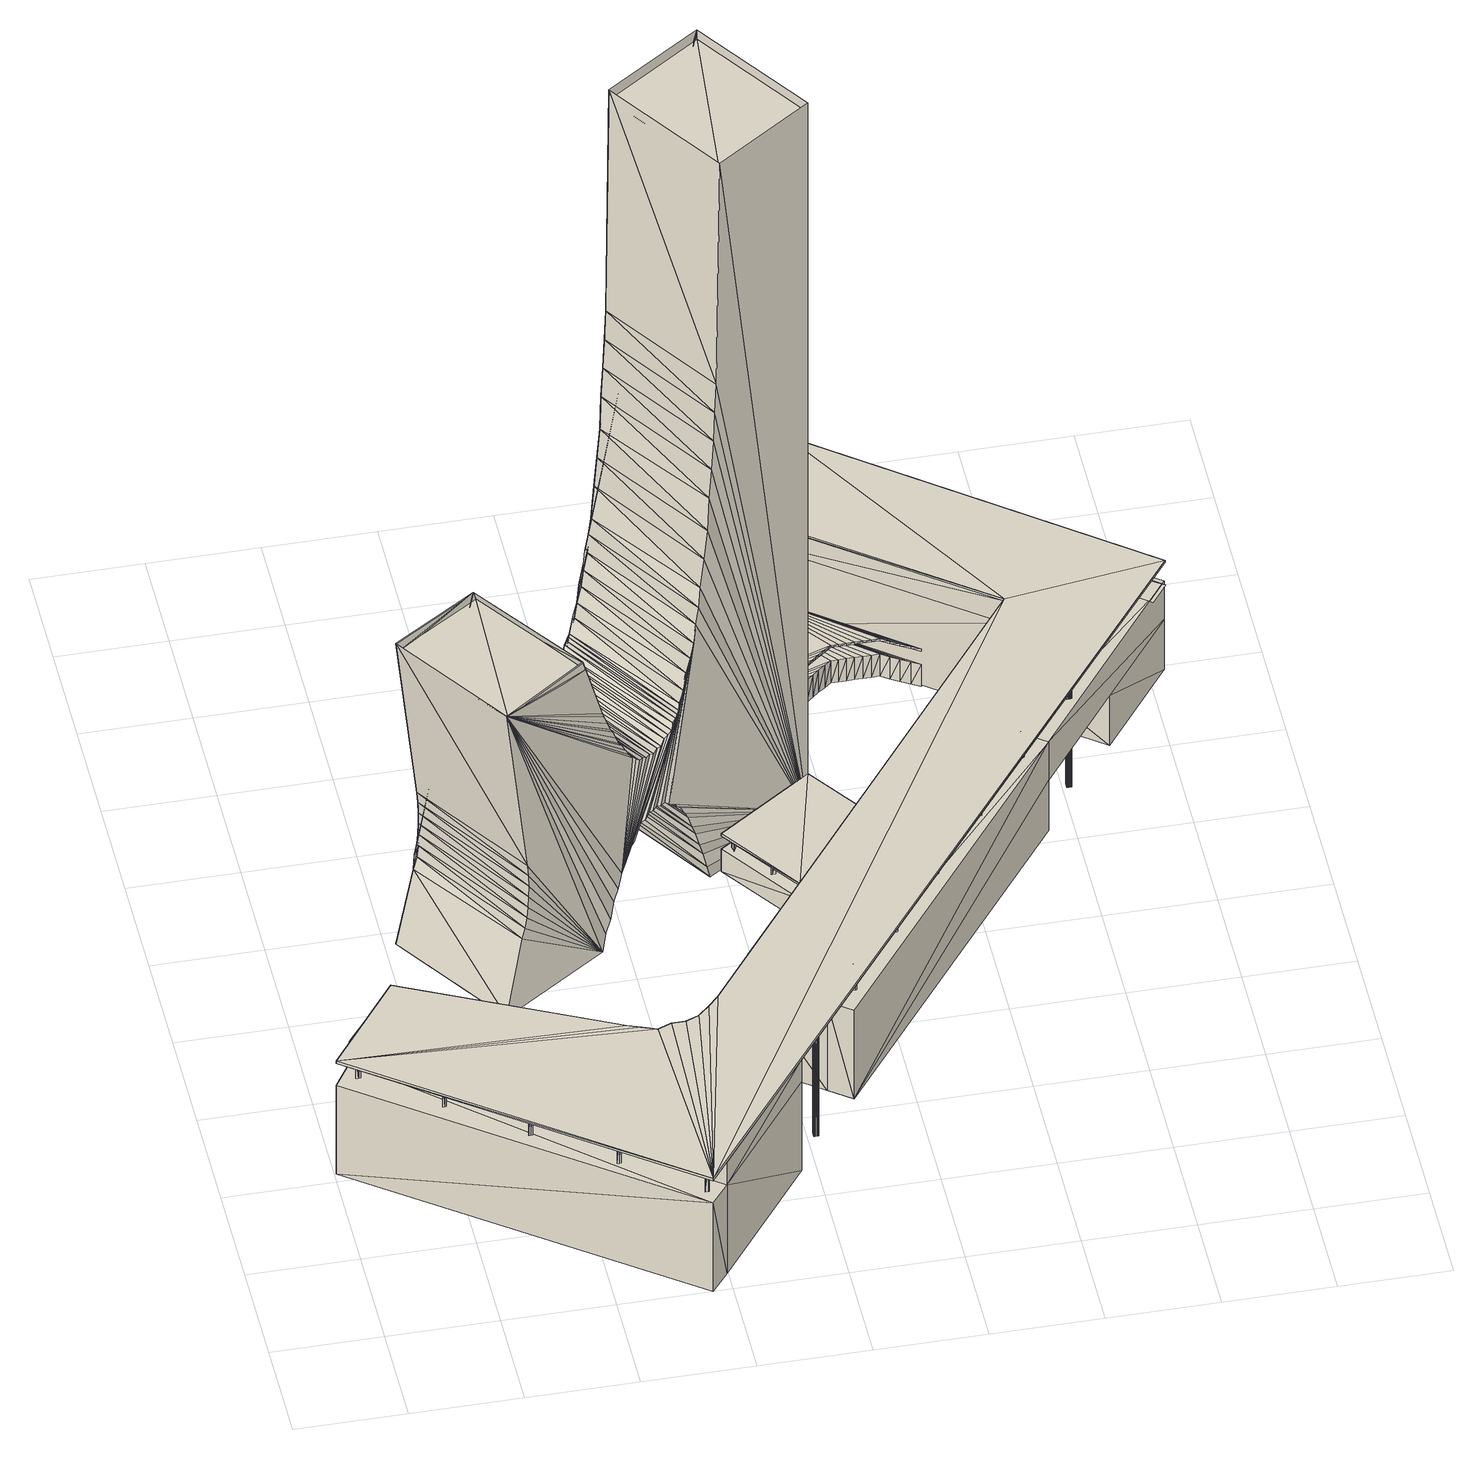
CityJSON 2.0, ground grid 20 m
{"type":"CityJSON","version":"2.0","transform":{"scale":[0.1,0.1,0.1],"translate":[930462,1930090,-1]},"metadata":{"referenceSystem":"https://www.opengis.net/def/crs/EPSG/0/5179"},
"CityObjects":{
"building1":{"type":"Building","geometry":[{"type":"MultiSurface","lod":"3","boundaries":[[[0,1,2]],[[3,2,1]],[[2,3,4]],[[5,4,3]],[[4,5,6]],[[7,6,5]],[[6,7,8]],[[9,8,7]],[[8,9,10]],[[11,10,9]],[[10,11,12]],[[13,12,11]],[[12,13,14]],[[15,14,13]],[[14,15,16]],[[17,16,15]],[[16,17,18]],[[19,18,17]],[[18,19,20]],[[21,20,19]],[[20,21,22]],[[23,22,21]],[[22,23,24]],[[25,24,23]],[[24,25,26]],[[27,26,25]],[[26,27,28]],[[29,28,27]],[[28,29,0]],[[1,0,29]],[[23,21,25]],[[21,19,25]],[[19,17,25]],[[25,17,27]],[[17,15,27]],[[15,13,27]],[[13,11,27]],[[11,9,27]],[[9,7,27]],[[7,5,27]],[[27,5,29]],[[29,5,1]],[[5,3,1]],[[2,4,0]],[[22,24,20]],[[20,24,18]],[[18,24,16]],[[24,26,16]],[[16,26,14]],[[14,26,12]],[[12,26,10]],[[10,26,8]],[[8,26,6]],[[6,26,4]],[[26,28,4]],[[4,28,0]],[[30,31,32]],[[33,32,31]],[[32,33,34]],[[35,34,33]],[[34,35,36]],[[37,36,35]],[[36,37,38]],[[39,38,37]],[[38,39,40]],[[41,40,39]],[[40,41,42]],[[43,42,41]],[[42,43,44]],[[45,44,43]],[[44,45,46]],[[47,46,45]],[[46,47,48]],[[49,48,47]],[[48,49,50]],[[51,50,49]],[[50,51,52]],[[53,52,51]],[[52,53,54]],[[55,54,53]],[[54,55,56]],[[57,56,55]],[[56,57,58]],[[59,58,57]],[[58,59,60]],[[61,60,59]],[[60,61,30]],[[31,30,61]],[[62,63,64]],[[65,64,63]],[[64,65,66]],[[67,66,65]],[[66,67,68]],[[69,68,67]],[[68,69,70]],[[71,70,69]],[[70,71,72]],[[73,72,71]],[[72,73,74]],[[75,74,73]],[[74,75,76]],[[77,76,75]],[[76,77,78]],[[79,78,77]],[[78,79,80]],[[81,80,79]],[[80,81,82]],[[83,82,81]],[[82,83,84]],[[85,84,83]],[[84,85,86]],[[87,86,85]],[[86,87,88]],[[89,88,87]],[[88,89,90]],[[91,90,89]],[[90,91,92]],[[93,92,91]],[[92,93,94]],[[95,94,93]],[[94,95,96]],[[97,96,95]],[[96,97,62]],[[63,62,97]],[[41,39,43]],[[39,37,43]],[[37,35,43]],[[35,33,43]],[[33,31,43]],[[31,61,43]],[[61,59,43]],[[59,57,43]],[[57,55,43]],[[55,53,43]],[[53,51,43]],[[51,49,43]],[[49,47,43]],[[43,47,45]],[[93,91,95]],[[91,89,95]],[[89,87,95]],[[87,85,95]],[[85,83,95]],[[83,81,95]],[[81,79,95]],[[95,79,97]],[[97,79,63]],[[63,79,65]],[[65,79,67]],[[79,77,67]],[[77,75,67]],[[75,73,67]],[[67,73,69]],[[73,71,69]],[[40,42,38]],[[38,42,36]],[[36,42,34]],[[34,42,32]],[[32,42,30]],[[30,42,60]],[[60,42,58]],[[58,42,56]],[[56,42,54]],[[54,42,52]],[[52,42,50]],[[50,42,48]],[[48,42,46]],[[42,44,46]],[[70,72,68]],[[92,94,90]],[[90,94,88]],[[88,94,86]],[[86,94,84]],[[84,94,82]],[[82,94,80]],[[80,94,78]],[[94,96,78]],[[96,62,78]],[[62,64,78]],[[64,66,78]],[[78,66,76]],[[76,66,74]],[[74,66,72]],[[72,66,68]],[[98,99,100]],[[101,100,99]],[[100,101,102]],[[103,102,101]],[[102,103,104]],[[105,104,103]],[[104,105,106]],[[107,106,105]],[[106,107,108]],[[109,108,107]],[[108,109,110]],[[111,110,109]],[[110,111,112]],[[113,112,111]],[[112,113,114]],[[115,114,113]],[[114,115,116]],[[117,116,115]],[[116,117,118]],[[119,118,117]],[[118,119,120]],[[121,120,119]],[[120,121,122]],[[123,122,121]],[[122,123,124]],[[125,124,123]],[[124,125,98]],[[99,98,125]],[[126,127,128]],[[129,128,127]],[[128,129,130]],[[131,130,129]],[[130,131,132]],[[133,132,131]],[[132,133,134]],[[135,134,133]],[[134,135,136]],[[137,136,135]],[[136,137,138]],[[139,138,137]],[[138,139,140]],[[141,140,139]],[[140,141,142]],[[143,142,141]],[[142,143,144]],[[145,144,143]],[[144,145,146]],[[147,146,145]],[[146,147,148]],[[149,148,147]],[[148,149,150]],[[151,150,149]],[[150,151,152]],[[153,152,151]],[[152,153,154]],[[155,154,153]],[[154,155,156]],[[157,156,155]],[[156,157,158]],[[159,158,157]],[[158,159,160]],[[161,160,159]],[[160,161,126]],[[127,126,161]],[[105,103,107]],[[103,101,107]],[[101,99,107]],[[99,125,107]],[[125,123,107]],[[123,121,107]],[[121,119,107]],[[119,117,107]],[[117,115,107]],[[115,113,107]],[[107,113,109]],[[109,113,111]],[[155,153,157]],[[153,151,157]],[[151,149,157]],[[149,147,157]],[[147,145,157]],[[145,143,157]],[[143,141,157]],[[157,141,159]],[[159,141,161]],[[161,141,127]],[[127,141,129]],[[141,139,129]],[[139,137,129]],[[129,137,131]],[[137,135,131]],[[131,135,133]],[[104,106,102]],[[102,106,100]],[[100,106,98]],[[98,106,124]],[[124,106,122]],[[122,106,120]],[[120,106,118]],[[118,106,116]],[[116,106,114]],[[114,106,112]],[[106,108,112]],[[108,110,112]],[[154,156,152]],[[152,156,150]],[[150,156,148]],[[148,156,146]],[[146,156,144]],[[144,156,142]],[[142,156,140]],[[156,158,140]],[[158,160,140]],[[160,126,140]],[[126,128,140]],[[140,128,138]],[[138,128,136]],[[128,130,136]],[[136,130,134]],[[134,130,132]],[[162,163,164]],[[165,164,163]],[[166,167,168]],[[169,168,167]],[[170,168,171]],[[169,171,168]],[[172,173,163]],[[165,163,173]],[[174,175,176]],[[177,178,175]],[[175,178,176]],[[179,175,180]],[[174,180,175]],[[181,182,183]],[[182,184,183]],[[184,185,183]],[[186,182,187]],[[181,187,182]],[[188,189,190]],[[191,190,189]],[[192,193,194]],[[195,194,193]],[[196,197,189]],[[191,189,197]],[[173,171,165]],[[164,165,171]],[[187,181,180]],[[183,180,181]],[[190,198,193]],[[195,193,198]],[[166,162,167]],[[164,167,162]],[[172,170,173]],[[171,173,170]],[[167,164,169]],[[171,169,164]],[[185,179,183]],[[180,183,179]],[[178,186,176]],[[187,176,186]],[[176,187,174]],[[180,174,187]],[[192,188,193]],[[190,193,188]],[[197,198,191]],[[190,191,198]],[[192,3,188]],[[199,188,3]],[[194,5,192]],[[3,192,5]],[[188,199,200]],[[201,200,199]],[[166,202,162]],[[203,162,202]],[[168,23,166]],[[202,166,23]],[[170,204,168]],[[23,168,204]],[[162,203,170]],[[204,170,203]],[[175,205,177]],[[206,177,205]],[[179,207,175]],[[205,175,207]],[[208,209,179]],[[207,179,209]],[[177,196,178]],[[210,178,196]],[[208,211,209]],[[212,209,211]],[[182,213,184]],[[214,184,213]],[[186,215,182]],[[213,182,215]],[[178,210,186]],[[215,186,210]],[[197,196,216]],[[217,216,196]],[[216,217,218]],[[214,218,217]],[[213,219,218]],[[220,218,219]],[[219,221,220]],[[195,220,221]],[[206,201,177]],[[200,177,201]],[[201,212,200]],[[211,200,212]],[[222,193,223]],[[224,223,193]],[[225,226,227]],[[228,227,226]],[[227,228,229]],[[230,229,228]],[[229,230,231]],[[232,231,230]],[[231,232,233]],[[234,233,232]],[[233,234,235]],[[236,235,234]],[[235,236,237]],[[238,237,236]],[[237,238,239]],[[240,239,238]],[[239,240,241]],[[242,241,240]],[[241,242,243]],[[244,243,242]],[[243,244,245]],[[246,245,244]],[[245,246,247]],[[248,247,246]],[[247,248,249]],[[250,249,248]],[[249,250,251]],[[252,251,250]],[[251,252,253]],[[254,253,252]],[[253,254,255]],[[256,255,254]],[[257,258,259]],[[260,259,258]],[[259,260,261]],[[262,261,260]],[[261,262,263]],[[264,263,262]],[[263,264,265]],[[266,265,264]],[[265,266,267]],[[268,267,266]],[[267,268,269]],[[270,269,268]],[[269,270,271]],[[272,271,270]],[[271,272,273]],[[274,273,272]],[[275,276,277]],[[278,277,276]],[[277,278,257]],[[258,257,278]],[[226,279,228]],[[228,279,230]],[[230,279,232]],[[232,279,234]],[[234,279,236]],[[224,193,279]],[[279,193,236]],[[236,193,238]],[[238,193,240]],[[240,193,242]],[[242,193,244]],[[244,193,246]],[[246,193,248]],[[248,193,250]],[[250,193,252]],[[252,193,254]],[[193,256,254]],[[258,278,260]],[[278,276,260]],[[260,276,262]],[[262,276,264]],[[264,276,266]],[[266,276,268]],[[268,276,270]],[[270,276,272]],[[276,274,272]],[[280,281,282]],[[283,282,281]],[[279,278,284]],[[285,284,278]],[[285,278,286]],[[286,278,287]],[[287,278,288]],[[288,278,289]],[[289,278,290]],[[290,278,291]],[[291,278,292]],[[292,278,293]],[[293,278,294]],[[294,278,295]],[[295,278,296]],[[297,298,278]],[[298,299,278]],[[299,300,278]],[[300,301,278]],[[301,302,278]],[[302,303,278]],[[303,304,278]],[[304,305,278]],[[305,306,278]],[[306,307,278]],[[307,308,278]],[[278,308,296]],[[308,309,296]],[[296,309,310]],[[309,311,310]],[[310,311,312]],[[311,313,312]],[[312,313,314]],[[313,315,314]],[[314,315,316]],[[315,317,316]],[[316,317,318]],[[317,319,318]],[[318,319,320]],[[319,321,320]],[[320,321,322]],[[322,321,323]],[[321,324,323]],[[323,324,325]],[[325,324,326]],[[326,324,327]],[[324,328,327]],[[328,329,327]],[[329,330,327]],[[330,331,327]],[[331,332,327]],[[327,332,333]],[[332,334,333]],[[334,335,333]],[[335,336,333]],[[336,337,333]],[[337,338,333]],[[338,339,333]],[[339,340,333]],[[340,341,333]],[[342,343,344]],[[344,343,345]],[[345,343,346]],[[346,343,347]],[[347,343,348]],[[348,343,349]],[[349,343,350]],[[350,343,351]],[[351,343,352]],[[352,343,353]],[[353,343,354]],[[354,343,355]],[[355,343,341]],[[341,343,333]],[[333,343,356]],[[356,343,357]],[[357,343,358]],[[358,343,359]],[[359,343,281]],[[343,360,281]],[[360,361,281]],[[361,362,281]],[[362,363,281]],[[363,364,281]],[[364,365,281]],[[365,366,281]],[[366,367,281]],[[367,283,281]],[[368,369,370]],[[370,369,371]],[[371,369,372]],[[372,369,373]],[[373,369,374]],[[374,369,375]],[[375,369,376]],[[376,369,377]],[[369,378,377]],[[377,378,282]],[[378,379,282]],[[380,381,382]],[[382,381,383]],[[383,381,384]],[[384,381,385]],[[385,381,386]],[[386,381,387]],[[387,381,388]],[[388,381,389]],[[389,381,390]],[[390,381,391]],[[391,381,392]],[[392,381,393]],[[393,381,394]],[[279,284,381]],[[284,395,381]],[[395,396,381]],[[396,397,381]],[[397,398,381]],[[398,399,381]],[[399,400,381]],[[400,401,381]],[[401,402,381]],[[402,403,381]],[[403,404,381]],[[404,405,381]],[[405,406,381]],[[381,406,394]],[[394,406,407]],[[407,406,408]],[[408,406,409]],[[409,406,410]],[[410,406,411]],[[411,406,412]],[[412,406,413]],[[413,406,414]],[[414,406,415]],[[415,406,416]],[[416,406,417]],[[417,406,418]],[[418,406,419]],[[419,406,420]],[[420,406,421]],[[421,406,422]],[[422,406,423]],[[423,406,424]],[[424,406,425]],[[425,406,426]],[[426,406,427]],[[427,406,428]],[[428,406,429]],[[429,406,430]],[[406,431,430]],[[430,431,432]],[[431,433,432]],[[432,433,434]],[[433,435,434]],[[434,435,436]],[[436,435,437]],[[435,438,437]],[[437,438,379]],[[438,439,379]],[[379,439,282]],[[439,440,282]],[[440,441,282]],[[441,442,282]],[[442,443,282]],[[443,444,282]],[[444,445,282]],[[445,446,282]],[[446,447,282]],[[447,448,282]],[[448,449,282]],[[282,449,280]],[[450,451,452]],[[453,452,451]],[[454,455,456]],[[457,456,455]],[[284,285,395]],[[286,395,285]],[[395,286,396]],[[287,396,286]],[[396,287,397]],[[288,397,287]],[[397,288,398]],[[289,398,288]],[[398,289,399]],[[290,399,289]],[[399,290,400]],[[291,400,290]],[[400,291,401]],[[292,401,291]],[[401,292,402]],[[293,402,292]],[[402,293,403]],[[294,403,293]],[[403,294,404]],[[295,404,294]],[[404,295,405]],[[296,405,295]],[[405,296,406]],[[310,406,296]],[[406,310,431]],[[312,431,310]],[[431,312,433]],[[314,433,312]],[[433,314,435]],[[316,435,314]],[[435,316,438]],[[318,438,316]],[[438,318,439]],[[320,439,318]],[[439,320,440]],[[322,440,320]],[[440,322,441]],[[323,441,322]],[[441,323,442]],[[325,442,323]],[[442,325,443]],[[326,443,325]],[[443,326,444]],[[327,444,326]],[[444,327,445]],[[333,445,327]],[[445,333,446]],[[356,446,333]],[[446,356,447]],[[357,447,356]],[[447,357,448]],[[358,448,357]],[[448,358,449]],[[359,449,358]],[[449,359,280]],[[281,280,359]],[[282,283,377]],[[367,377,283]],[[377,367,376]],[[366,376,367]],[[376,366,375]],[[365,375,366]],[[375,365,374]],[[364,374,365]],[[374,364,373]],[[363,373,364]],[[373,363,372]],[[362,372,363]],[[372,362,371]],[[361,371,362]],[[371,361,370]],[[360,370,361]],[[370,360,368]],[[343,368,360]],[[369,342,378]],[[344,378,342]],[[378,344,379]],[[345,379,344]],[[379,345,437]],[[346,437,345]],[[437,346,436]],[[347,436,346]],[[436,347,434]],[[348,434,347]],[[434,348,432]],[[349,432,348]],[[432,349,430]],[[350,430,349]],[[430,350,429]],[[351,429,350]],[[429,351,428]],[[352,428,351]],[[428,352,427]],[[353,427,352]],[[427,353,426]],[[354,426,353]],[[426,354,425]],[[355,425,354]],[[425,355,424]],[[341,424,355]],[[424,341,423]],[[340,423,341]],[[423,340,422]],[[339,422,340]],[[422,339,421]],[[338,421,339]],[[421,338,420]],[[337,420,338]],[[420,337,419]],[[336,419,337]],[[419,336,418]],[[335,418,336]],[[418,335,417]],[[334,417,335]],[[417,334,416]],[[332,416,334]],[[416,332,415]],[[331,415,332]],[[415,331,414]],[[330,414,331]],[[414,330,413]],[[329,413,330]],[[413,329,412]],[[328,412,329]],[[412,328,411]],[[324,411,328]],[[411,324,410]],[[321,410,324]],[[410,321,409]],[[319,409,321]],[[409,319,408]],[[317,408,319]],[[408,317,407]],[[315,407,317]],[[407,315,394]],[[313,394,315]],[[394,313,393]],[[311,393,313]],[[393,311,392]],[[309,392,311]],[[392,309,391]],[[308,391,309]],[[391,308,390]],[[307,390,308]],[[390,307,389]],[[306,389,307]],[[389,306,388]],[[305,388,306]],[[388,305,387]],[[304,387,305]],[[387,304,386]],[[303,386,304]],[[386,303,385]],[[302,385,303]],[[385,302,384]],[[301,384,302]],[[384,301,383]],[[300,383,301]],[[383,300,382]],[[299,382,300]],[[382,299,380]],[[298,380,299]],[[381,297,279]],[[278,279,297]],[[297,457,298]],[[455,298,457]],[[298,455,380]],[[454,380,455]],[[380,454,381]],[[456,381,454]],[[381,456,297]],[[457,297,456]],[[457,297,455]],[[298,455,297]],[[369,452,342]],[[453,342,452]],[[342,453,343]],[[451,343,453]],[[451,343,450]],[[368,450,343]],[[368,450,369]],[[452,369,450]],[[255,222,253]],[[223,458,222]],[[225,227,458]],[[227,229,458]],[[229,231,458]],[[231,233,458]],[[233,235,458]],[[458,235,222]],[[235,237,222]],[[237,239,222]],[[239,241,222]],[[241,243,222]],[[243,245,222]],[[245,247,222]],[[247,249,222]],[[249,251,222]],[[222,251,253]],[[273,275,271]],[[257,259,277]],[[277,259,275]],[[259,261,275]],[[261,263,275]],[[263,265,275]],[[265,267,275]],[[267,269,275]],[[275,269,271]],[[162,170,163]],[[172,163,170]],[[208,179,184]],[[185,184,179]],[[189,188,459]],[[460,459,188]],[[184,461,208]],[[211,208,461]],[[462,463,186]],[[182,186,463]],[[464,465,466]],[[467,466,465]],[[468,469,464]],[[465,464,469]],[[470,471,468]],[[469,468,471]],[[466,467,470]],[[471,470,467]],[[472,473,474]],[[475,474,473]],[[474,475,472]],[[473,472,475]],[[476,477,474]],[[475,474,477]],[[474,475,476]],[[477,476,475]],[[478,479,480]],[[481,480,479]],[[482,483,478]],[[479,478,483]],[[484,485,482]],[[483,482,485]],[[480,481,484]],[[485,484,481]],[[486,487,488]],[[489,488,487]],[[490,491,486]],[[487,486,491]],[[492,493,490]],[[491,490,493]],[[488,489,492]],[[493,492,489]],[[494,495,496]],[[497,496,495]],[[498,499,494]],[[495,494,499]],[[500,501,498]],[[499,498,501]],[[496,497,500]],[[501,500,497]],[[502,503,504]],[[505,504,503]],[[506,507,502]],[[503,502,507]],[[508,509,506]],[[507,506,509]],[[504,505,508]],[[509,508,505]],[[510,511,512]],[[513,512,511]],[[514,515,510]],[[511,510,515]],[[510,511,514]],[[515,514,511]],[[512,513,510]],[[511,510,513]],[[516,517,518]],[[519,518,517]],[[520,521,516]],[[517,516,521]],[[522,523,520]],[[521,520,523]],[[518,519,522]],[[523,522,519]],[[524,525,526]],[[527,526,525]],[[528,529,524]],[[525,524,529]],[[524,525,528]],[[529,528,525]],[[526,527,524]],[[525,524,527]],[[530,531,532]],[[533,532,531]],[[534,535,530]],[[531,530,535]],[[536,537,534]],[[535,534,537]],[[532,533,536]],[[537,536,533]],[[538,539,540]],[[541,540,539]],[[542,543,538]],[[539,538,543]],[[544,545,542]],[[543,542,545]],[[540,541,544]],[[545,544,541]],[[546,547,548]],[[549,548,547]],[[550,551,546]],[[547,546,551]],[[552,553,550]],[[551,550,553]],[[548,549,552]],[[553,552,549]],[[554,555,556]],[[557,556,555]],[[556,557,554]],[[555,554,557]],[[558,559,556]],[[557,556,559]],[[556,557,558]],[[559,558,557]],[[560,561,562]],[[563,562,561]],[[564,565,560]],[[561,560,565]],[[566,567,564]],[[565,564,567]],[[562,563,566]],[[567,566,563]],[[568,569,570]],[[571,570,569]],[[572,573,568]],[[569,568,573]],[[574,575,572]],[[573,572,575]],[[570,571,574]],[[575,574,571]],[[470,468,466]],[[464,466,468]],[[484,482,480]],[[478,480,482]],[[492,490,488]],[[486,488,490]],[[500,498,496]],[[494,496,498]],[[508,506,504]],[[502,504,506]],[[510,514,512]],[[522,520,518]],[[516,518,520]],[[524,528,526]],[[536,534,532]],[[530,532,534]],[[544,542,540]],[[538,540,542]],[[552,550,548]],[[546,548,550]],[[566,564,562]],[[560,562,564]],[[574,572,570]],[[568,570,572]],[[471,467,469]],[[465,469,467]],[[485,481,483]],[[479,483,481]],[[493,489,491]],[[487,491,489]],[[501,497,499]],[[495,499,497]],[[509,505,507]],[[503,507,505]],[[511,513,515]],[[523,519,521]],[[517,521,519]],[[525,527,529]],[[537,533,535]],[[531,535,533]],[[545,541,543]],[[539,543,541]],[[553,549,551]],[[547,551,549]],[[567,563,565]],[[561,565,563]],[[575,571,573]],[[569,573,571]],[[576,577,578]],[[579,578,577]],[[580,581,576]],[[577,576,581]],[[582,583,580]],[[581,580,583]],[[578,579,582]],[[583,582,579]],[[584,585,586]],[[587,586,585]],[[588,589,584]],[[585,584,589]],[[590,591,588]],[[589,588,591]],[[586,587,590]],[[591,590,587]],[[582,580,578]],[[576,578,580]],[[590,588,586]],[[584,586,588]],[[583,579,581]],[[577,581,579]],[[591,587,589]],[[585,589,587]],[[592,593,594]],[[595,594,593]],[[596,597,592]],[[593,592,597]],[[598,599,596]],[[597,596,599]],[[594,595,598]],[[599,598,595]],[[598,596,594]],[[592,594,596]],[[599,595,597]],[[593,597,595]],[[600,601,602]],[[603,602,601]],[[604,605,600]],[[601,600,605]],[[606,607,604]],[[605,604,607]],[[602,603,606]],[[607,606,603]],[[606,604,602]],[[600,602,604]],[[607,603,605]],[[601,605,603]],[[608,609,610]],[[611,610,609]],[[612,613,608]],[[609,608,613]],[[614,615,612]],[[613,612,615]],[[610,611,614]],[[615,614,611]],[[614,612,610]],[[608,610,612]],[[615,611,613]],[[609,613,611]],[[616,617,618]],[[619,618,617]],[[620,621,616]],[[617,616,621]],[[622,623,620]],[[621,620,623]],[[618,619,622]],[[623,622,619]],[[622,620,618]],[[616,618,620]],[[623,619,621]],[[617,621,619]],[[624,625,626]],[[627,626,625]],[[628,629,624]],[[625,624,629]],[[624,625,628]],[[629,628,625]],[[626,627,624]],[[625,624,627]],[[624,628,626]],[[625,627,629]],[[630,631,632]],[[633,632,631]],[[634,635,630]],[[631,630,635]],[[636,637,634]],[[635,634,637]],[[632,633,636]],[[637,636,633]],[[636,634,632]],[[630,632,634]],[[637,633,635]],[[631,635,633]],[[638,639,640]],[[641,640,639]],[[642,643,638]],[[639,638,643]],[[644,645,642]],[[643,642,645]],[[640,641,644]],[[645,644,641]],[[644,642,640]],[[638,640,642]],[[645,641,643]],[[639,643,641]],[[646,647,648]],[[649,648,647]],[[650,651,646]],[[647,646,651]],[[652,653,650]],[[651,650,653]],[[648,649,652]],[[653,652,649]],[[652,650,648]],[[646,648,650]],[[653,649,651]],[[647,651,649]],[[654,655,656]],[[657,656,655]],[[658,659,654]],[[655,654,659]],[[660,661,658]],[[659,658,661]],[[656,657,660]],[[661,660,657]],[[660,658,656]],[[654,656,658]],[[661,657,659]],[[655,659,657]],[[662,663,664]],[[665,664,663]],[[666,667,662]],[[663,662,667]],[[668,669,666]],[[667,666,669]],[[664,665,668]],[[669,668,665]],[[668,666,664]],[[662,664,666]],[[669,665,667]],[[663,667,665]],[[670,671,672]],[[673,672,671]],[[674,675,670]],[[671,670,675]],[[676,677,674]],[[675,674,677]],[[672,673,676]],[[677,676,673]],[[676,674,672]],[[670,672,674]],[[677,673,675]],[[671,675,673]],[[678,263,261]],[[263,678,265]],[[271,679,269]],[[679,271,273]],[[233,680,231]],[[680,233,235]],[[681,253,251]],[[253,681,255]],[[682,683,684]],[[685,684,683]],[[684,685,686]],[[687,686,685]],[[686,687,688]],[[689,688,687]],[[688,689,690]],[[691,690,689]],[[690,691,692]],[[693,692,691]],[[692,693,694]],[[695,694,693]],[[694,695,696]],[[697,696,695]],[[696,697,698]],[[699,698,697]],[[698,699,700]],[[701,700,699]],[[700,701,702]],[[703,702,701]],[[702,703,704]],[[705,704,703]],[[704,705,706]],[[707,706,705]],[[706,707,708]],[[709,708,707]],[[708,709,710]],[[711,710,709]],[[710,711,712]],[[713,712,711]],[[712,713,714]],[[715,714,713]],[[714,715,716]],[[717,716,715]],[[716,717,718]],[[719,718,717]],[[718,719,682]],[[683,682,719]],[[720,721,722]],[[723,722,721]],[[722,723,724]],[[725,724,723]],[[724,725,726]],[[727,726,725]],[[726,727,728]],[[729,728,727]],[[728,729,730]],[[731,730,729]],[[730,731,732]],[[733,732,731]],[[732,733,734]],[[735,734,733]],[[734,735,736]],[[737,736,735]],[[736,737,738]],[[739,738,737]],[[738,739,740]],[[741,740,739]],[[740,741,720]],[[721,720,741]],[[689,687,691]],[[691,687,693]],[[693,687,695]],[[695,687,697]],[[697,687,699]],[[685,683,687]],[[687,683,699]],[[699,683,701]],[[701,683,703]],[[703,683,705]],[[705,683,707]],[[707,683,709]],[[709,683,711]],[[711,683,713]],[[713,683,715]],[[715,683,717]],[[683,719,717]],[[721,741,723]],[[741,739,723]],[[723,739,725]],[[725,739,727]],[[727,739,729]],[[729,739,731]],[[731,739,733]],[[733,739,735]],[[739,737,735]],[[718,682,716]],[[684,686,682]],[[688,690,686]],[[690,692,686]],[[692,694,686]],[[694,696,686]],[[696,698,686]],[[686,698,682]],[[698,700,682]],[[700,702,682]],[[702,704,682]],[[704,706,682]],[[706,708,682]],[[708,710,682]],[[710,712,682]],[[712,714,682]],[[682,714,716]],[[736,738,734]],[[720,722,740]],[[740,722,738]],[[722,724,738]],[[724,726,738]],[[726,728,738]],[[728,730,738]],[[730,732,738]],[[738,732,734]]]}]}
},
"vertices":[
[1064,1820,265],[1064,1820,260],[936,1650,265],[936,1650,260],[1343,1340,265],[1343,1340,260],[666,450,265],[666,450,260],[647,430,265],[647,430,260],[625,410,265],[625,410,260],[601,400,265],[601,400,260],[576,400,265],[576,400,260],[551,390,265],[551,390,260],[525,400,265],[525,400,260],[501,410,265],[501,410,260],[132,590,265],[132,590,260],[3,420,265],[3,420,260],[566,0,265],[566,0,260],[1629,1380,265],[1629,1380,260],[698,450,260],[698,450,10],[697,450,260],[697,450,10],[696,450,260],[696,450,10],[695,450,260],[695,450,10],[694,450,260],[694,450,10],[693,450,260],[693,450,10],[692,450,260],[692,450,10],[691,450,260],[691,450,10],[689,450,260],[689,450,10],[690,440,260],[690,440,10],[691,440,260],[691,440,10],[692,440,260],[692,440,10],[693,440,260],[693,440,10],[694,440,260],[694,440,10],[696,440,260],[696,440,10],[697,440,260],[697,440,10],[819,350,260],[819,350,10],[820,350,260],[820,350,10],[819,360,260],[819,360,10],[818,360,260],[818,360,10],[817,360,260],[817,360,10],[816,360,260],[816,360,10],[815,360,260],[815,360,10],[814,360,260],[814,360,10],[813,360,260],[813,360,10],[812,360,260],[812,360,10],[811,360,260],[811,360,10],[811,350,260],[811,350,10],[812,350,260],[812,350,10],[813,350,260],[813,350,10],[814,350,260],[814,350,10],[816,350,260],[816,350,10],[817,350,260],[817,350,10],[818,350,260],[818,350,10],[1294,1230,260],[1294,1230,10],[1293,1230,260],[1293,1230,10],[1292,1230,260],[1292,1230,10],[1291,1230,260],[1291,1230,10],[1289,1230,260],[1289,1230,10],[1288,1230,260],[1288,1230,10],[1287,1230,260],[1287,1230,10],[1286,1230,260],[1286,1230,10],[1288,1220,260],[1288,1220,10],[1289,1220,260],[1289,1220,10],[1290,1220,260],[1290,1220,10],[1291,1220,260],[1291,1220,10],[1292,1220,260],[1292,1220,10],[1293,1220,260],[1293,1220,10],[1416,1130,260],[1416,1130,10],[1416,1140,260],[1416,1140,10],[1415,1140,260],[1415,1140,10],[1414,1140,260],[1414,1140,10],[1413,1140,260],[1413,1140,10],[1412,1140,260],[1412,1140,10],[1411,1140,260],[1411,1140,10],[1410,1140,260],[1410,1140,10],[1409,1140,260],[1409,1140,10],[1408,1140,260],[1408,1140,10],[1408,1130,260],[1408,1130,10],[1409,1130,260],[1409,1130,10],[1410,1130,260],[1410,1130,10],[1411,1130,260],[1411,1130,10],[1412,1130,260],[1412,1130,10],[1413,1130,260],[1413,1130,10],[1414,1130,260],[1414,1130,10],[1415,1130,260],[1415,1130,10],[598,40,210],[566,0,210],[598,40,10],[566,0,10],[774,270,210],[774,270,10],[132,590,210],[132,590,10],[36,470,210],[36,470,10],[3,420,210],[3,420,10],[739,550,10],[739,550,210],[1198,1150,10],[1198,1150,210],[1198,1150,123],[857,460,210],[857,460,10],[1356,1030,10],[1356,1030,123],[897,430,10],[1356,1030,210],[897,430,210],[1316,1060,123],[1316,1060,10],[1034,1780,210],[1064,1820,210],[1034,1780,10],[1064,1820,10],[936,1650,210],[936,1650,10],[1343,1340,210],[1343,1340,10],[1471,1510,210],[1471,1510,10],[1441,1470,10],[1034,1780,260],[1441,1470,210],[1441,1470,260],[774,270,260],[598,40,260],[36,470,260],[739,550,260],[1198,1150,260],[857,460,260],[1316,1060,210],[1316,1060,260],[1471,1510,123],[1559,1380,210],[1559,1380,260],[1629,1390,123],[1629,1390,210],[1589,1420,123],[1589,1420,10],[1589,1420,210],[1629,1390,10],[1500,1220,123],[1500,1220,10],[1343,1340,123],[936,1650,60],[629,1250,60],[629,1250,10],[896,1270,60],[896,1270,10],[1022,1430,60],[1022,1430,10],[1034,1440,60],[1034,1440,10],[1046,1450,60],[1046,1450,10],[1059,1460,60],[1059,1460,10],[1071,1470,60],[1071,1470,10],[1084,1470,60],[1084,1470,10],[1098,1470,60],[1098,1470,10],[1112,1470,60],[1112,1470,10],[1126,1470,60],[1126,1470,10],[1141,1470,60],[1141,1470,10],[1156,1470,60],[1156,1470,10],[1171,1460,60],[1171,1460,10],[1186,1450,60],[1186,1450,10],[1203,1440,60],[1203,1440,10],[1219,1430,60],[1219,1430,10],[794,1040,60],[794,1040,10],[898,890,60],[898,890,10],[907,870,60],[907,870,10],[913,850,60],[913,850,10],[914,840,60],[914,840,10],[913,820,60],[913,820,10],[909,800,60],[909,800,10],[902,780,60],[902,780,10],[893,750,60],[893,750,10],[1079,1000,60],[1079,1000,10],[968,1160,60],[968,1160,10],[822,1380,10],[412,1100,10],[557,880,10],[219,970,10],[365,750,10],[628,1250,10],[773,1030,10],[766,1020,42],[759,1020,73],[751,1010,103],[744,1010,130],[736,1000,155],[729,1000,178],[721,990,197],[713,990,212],[706,980,225],[698,980,235],[690,970,242],[968,1160,1610],[791,1040,1610],[783,1030,1121],[781,1030,1057],[779,1030,993],[776,1030,929],[771,1030,865],[767,1020,802],[761,1020,738],[754,1020,675],[749,1010,639],[744,1010,603],[738,1000,570],[682,970,247],[732,1000,537],[674,960,250],[725,1000,506],[666,960,251],[718,990,476],[658,950,250],[711,990,448],[651,950,247],[708,980,441],[643,940,242],[706,980,433],[634,940,235],[627,930,225],[703,980,424],[619,920,212],[611,920,197],[603,910,178],[698,980,415],[694,970,407],[688,970,398],[681,970,390],[674,960,384],[596,910,155],[667,960,380],[659,950,378],[652,950,378],[644,940,380],[638,940,382],[631,930,386],[625,930,390],[619,930,396],[518,860,690],[365,750,690],[556,880,549],[561,890,532],[567,890,516],[572,890,501],[578,900,486],[583,900,472],[589,900,458],[596,910,444],[601,910,432],[605,920,422],[610,920,412],[615,920,404],[588,900,130],[580,900,103],[573,890,73],[564,890,42],[407,780,319],[409,780,296],[410,780,272],[409,780,248],[408,780,225],[406,780,201],[403,780,178],[398,780,155],[219,970,690],[373,1070,690],[261,1000,319],[263,1000,296],[264,1000,272],[264,1000,248],[263,1000,225],[261,1000,201],[257,1000,178],[253,990,155],[411,1100,549],[416,1100,532],[646,1260,1610],[822,1380,1610],[638,1250,1121],[636,1250,1057],[633,1250,993],[630,1250,929],[626,1240,865],[621,1240,802],[616,1240,738],[608,1230,675],[604,1230,639],[598,1230,603],[593,1220,570],[586,1220,537],[580,1210,506],[621,1240,42],[613,1240,73],[606,1230,103],[598,1230,130],[591,1220,155],[583,1220,178],[576,1210,197],[568,1210,212],[560,1200,225],[553,1190,235],[544,1190,242],[536,1180,247],[573,1210,476],[565,1200,448],[563,1200,441],[560,1200,433],[557,1200,424],[553,1190,415],[548,1190,407],[543,1190,398],[536,1180,390],[529,1180,384],[521,1170,380],[514,1170,378],[506,1160,378],[499,1160,380],[492,1150,382],[486,1150,386],[479,1150,390],[474,1140,396],[469,1140,404],[464,1140,412],[460,1130,422],[455,1130,432],[450,1130,444],[444,1120,458],[529,1180,250],[438,1120,472],[521,1170,251],[433,1110,486],[513,1170,250],[427,1110,501],[421,1110,516],[505,1160,247],[497,1160,242],[489,1150,235],[481,1150,225],[474,1140,212],[466,1140,197],[458,1130,178],[450,1130,155],[443,1120,130],[435,1120,103],[427,1110,73],[419,1110,42],[224,970,671],[370,760,671],[378,1080,671],[523,860,671],[646,1260,1589],[791,1040,1589],[822,1380,1589],[968,1160,1589],[822,1380,60],[1630,1380,210],[1600,1340,210],[1598,1350,210],[1559,1380,123],[1598,1350,123],[39,430,210],[39,430,260],[43,430,210],[43,430,260],[44,430,210],[44,430,260],[47,430,210],[47,430,260],[168,330,210],[168,330,260],[171,330,210],[171,330,260],[174,330,210],[174,330,260],[295,230,210],[295,230,260],[298,240,210],[298,240,260],[299,230,210],[299,230,260],[302,230,210],[302,230,260],[427,130,210],[427,130,260],[429,140,210],[429,140,260],[431,130,210],[431,130,260],[434,130,210],[434,130,260],[558,30,210],[558,30,260],[561,40,210],[561,40,260],[563,30,210],[563,30,260],[565,30,210],[565,30,260],[909,480,210],[909,480,260],[905,480,210],[905,480,260],[912,480,210],[912,480,260],[908,490,210],[908,490,260],[1006,610,210],[1006,610,260],[1003,610,210],[1003,610,260],[1009,610,210],[1009,610,260],[1104,740,210],[1104,740,260],[1100,740,210],[1100,740,260],[1107,740,210],[1107,740,260],[1103,740,210],[1103,740,260],[1204,870,210],[1204,870,260],[1201,870,210],[1201,870,260],[1208,870,210],[1208,870,260],[1305,1000,210],[1305,1000,260],[1301,1000,210],[1301,1000,260],[1308,1000,210],[1308,1000,260],[1304,1010,210],[1304,1010,260],[1589,1390,210],[1589,1390,260],[1587,1380,210],[1587,1380,260],[1586,1390,210],[1586,1390,260],[1583,1390,210],[1583,1390,260],[1462,1480,210],[1462,1480,260],[1459,1480,210],[1459,1480,260],[1458,1490,210],[1458,1490,260],[1455,1480,210],[1455,1480,260],[1334,1580,210],[1334,1580,260],[1331,1580,210],[1331,1580,260],[1328,1580,210],[1328,1580,260],[1203,1680,210],[1203,1680,260],[1199,1680,210],[1199,1680,260],[1199,1690,210],[1199,1690,260],[1196,1680,210],[1196,1680,260],[1071,1780,210],[1071,1780,260],[1068,1780,210],[1068,1780,260],[1067,1790,210],[1067,1790,260],[1064,1780,210],[1064,1780,260],[711,1340,60],[711,1340,90],[707,1340,60],[707,1340,90],[714,1340,60],[714,1340,90],[710,1340,60],[710,1340,90],[881,1560,60],[881,1560,90],[877,1560,60],[877,1560,90],[884,1560,60],[884,1560,90],[880,1560,60],[880,1560,90],[824,1480,60],[824,1480,90],[821,1490,60],[821,1490,90],[828,1490,60],[828,1490,90],[824,1490,60],[824,1490,90],[771,1410,60],[771,1410,90],[767,1420,60],[767,1420,90],[774,1420,60],[774,1420,90],[770,1420,60],[770,1420,90],[1021,1450,60],[1021,1450,90],[1018,1450,60],[1018,1450,90],[1024,1450,60],[1024,1450,90],[1021,1460,60],[1021,1460,90],[966,1380,60],[966,1380,90],[961,1380,60],[961,1380,90],[968,1380,60],[968,1380,90],[964,1380,60],[964,1380,90],[911,1310,60],[911,1310,90],[908,1310,60],[908,1310,90],[914,1310,60],[914,1310,90],[989,1110,60],[989,1110,90],[984,1100,60],[984,1100,90],[986,1110,60],[986,1110,90],[981,1110,60],[981,1110,90],[1040,1030,60],[1040,1030,90],[1036,1030,60],[1036,1030,90],[1038,1030,60],[1038,1030,90],[1033,1030,60],[1033,1030,90],[819,1040,60],[819,1040,90],[814,1030,60],[814,1030,90],[816,1040,60],[816,1040,90],[812,1040,60],[812,1040,90],[871,960,60],[871,960,90],[866,960,60],[866,960,90],[868,960,60],[868,960,90],[864,960,60],[864,960,90],[920,890,60],[920,890,90],[916,880,60],[916,880,90],[918,890,60],[918,890,90],[913,890,60],[913,890,90],[1503,1260,210],[1503,1260,260],[1499,1260,210],[1499,1260,260],[1506,1260,210],[1506,1260,260],[1503,1270,210],[1503,1270,260],[912,850,60],[902,770,60],[1058,1460,60],[1202,1440,60],[936,1650,95],[936,1650,90],[629,1250,95],[629,1250,90],[822,1380,95],[822,1380,90],[896,1270,95],[896,1270,90],[1022,1430,95],[1022,1430,90],[1034,1440,95],[1034,1440,90],[1046,1450,95],[1046,1450,90],[1059,1460,95],[1059,1460,90],[1071,1470,95],[1071,1470,90],[1084,1470,95],[1084,1470,90],[1098,1470,95],[1098,1470,90],[1112,1470,95],[1112,1470,90],[1126,1470,95],[1126,1470,90],[1141,1470,95],[1141,1470,90],[1156,1470,95],[1156,1470,90],[1171,1460,95],[1171,1460,90],[1186,1450,95],[1186,1450,90],[1203,1440,95],[1203,1440,90],[1219,1430,95],[1219,1430,90],[794,1040,95],[794,1040,90],[898,890,95],[898,890,90],[907,870,95],[907,870,90],[913,850,95],[913,850,90],[914,840,95],[914,840,90],[913,820,95],[913,820,90],[909,800,95],[909,800,90],[902,780,95],[902,780,90],[893,750,95],[893,750,90],[1079,1000,95],[1079,1000,90],[968,1160,95],[968,1160,90]
]}
